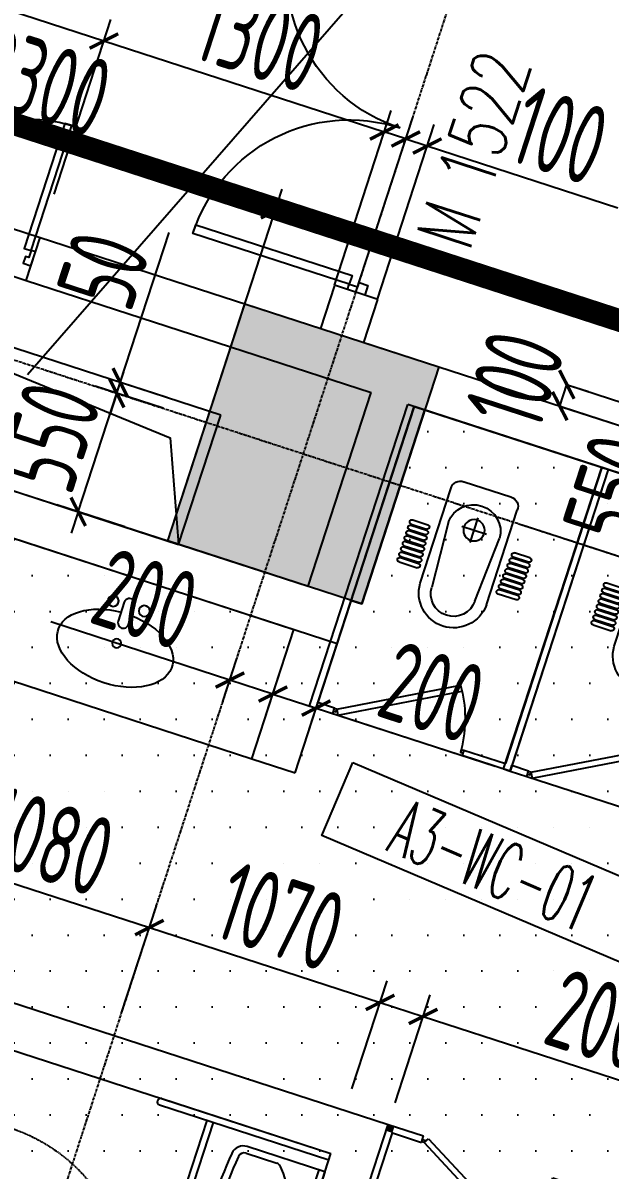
# Model space of a CAD drawing. Extents: x 11778731 to 12007717, y -6694179 to -6363962.
# Drawn here: x 11950263 to 11952853, y -6388979 to -6383915 of the extents above; entities that cross this region are included whole.
import ezdxf
from ezdxf.enums import TextEntityAlignment as Align
from ezdxf.xclip import XClip

# ---------------------------------------------------------------- set-up
doc = ezdxf.new("R2010")
doc.units = 0
doc.header["$LTSCALE"] = 10
doc.header["$MEASUREMENT"] = 0
doc.header["$XCLIPFRAME"] = 0
for name, pattern in [('A3-RG-axis-100$0$CENTER', [2, 1.25, -0.25, 0.25, -0.25]), ('A3-RX-3F$0$AUDIT_I_130807214254-2', [0]), ('A3-RX-3F$0$HIDDEN', [0.375, 0.25, -0.125]), ('DASHED2', [0.375, 0.25, -0.125])]:
    doc.linetypes.add(name, pattern=pattern)
for name, color, linetype in [('A-CLOD', 200, 'Continuous'), ('A3-RB-3F-100$0$A-DIMS-100', 1, 'Continuous'), ('A3-RG-axis-100$0$A-GRID', 1, 'A3-RG-axis-100$0$CENTER'), ('A3-RI-3F$0$A-DOOR', 32, 'Continuous'), ('A3-RI-3F$0$A-HATCH', 8, 'Continuous'), ('A3-RI-3F$0$A-WALL', 7, 'Continuous'), ('A3-RM-3F$0$A-EQPM', 55, 'Continuous'), ('A3-RS-1F$0$A-HATH-GRAY', 8, 'Continuous'), ('A3-RS-1F$0$A-WALL', 7, 'Continuous'), ('A3-RX-3F$0$A-FIXT', 55, 'Continuous'), ('A3-RX-3F$0$A-SYMB-SHAF', 190, 'Continuous'), ('A3-RX-3F$0$B1-WC-FIXT', 55, 'A3-RX-3F$0$AUDIT_I_130807214254-2'), ('A3-SYMB-3F-100$0$A-SYMB', 4, 'Continuous'), ('A3-SYMB-3F-100$0$A-SYMB-DOOR', 3, 'Continuous'), ('A3-SYMB-3F-100$0$A-SYMB-DOOR1', 3, 'Continuous'), ('A3-SYMB-3F-100$0$A-SYMB-DOOR2', 3, 'Continuous'), ('A3-SYMB-3F-100$0$A-SYMB-DOOR3', 3, 'Continuous'), ('A3-SYMB-3F-100$0$A-SYMB-NUMB-T', 4, 'Continuous')]:
    doc.layers.add(name, color=color, linetype=linetype)
doc.styles.add('A3-RB-3F-100$0$XD2008', font='xd-hzs.shx', dxfattribs={"width": 0.7, "bigfont": 'xd-hztxt.shx'})
doc.styles.add('A3-SYMB-3F-100$0$ECADI-TXT', font='simplex.shx', dxfattribs={"bigfont": 'hztxt.shx'})
doc.dimstyles.new('A3-RB-3F-100$0$XD100$0', dxfattribs={"dimscale": 100, "dimtxt": 3.5, "dimasz": 1, "dimexe": 1, "dimexo": 2, "dimgap": 0.5, "dimtad": 1, "dimdec": 0, "dimdsep": 46, "dimtxsty": 'A3-RB-3F-100$0$XD2008', "dimblk1": 'A3-RB-3F-100$0$_ARCHTICK', "dimblk2": 'A3-RB-3F-100$0$_ARCHTICK', "dimsah": 1, "dimcen": 2.5, "dimclrt": 4, "dimaunit": 1, "dimadec": 0, "dimazin": 0, "dimtfac": 1, "dimtdec": 0, "dimtix": 1, "dimtmove": 0, "dimatfit": 3, "dimfxl": 0, "dimtolj": 1, "dimtzin": 0, "dimarcsym": 0})

# ---------------------------------------------------------------- blocks, each defined once
blk = doc.blocks.new('A3-RI-3F$0$J-双扇门-1500')
for points in [[(25, 80), (25, 805), (65, 805), (65, 80)], [(1475, 80), (1475, 805), (1435, 805), (1435, 80)], [(0, 80), (25, 80), (25, 40), (45, 40), (45, 0), (0, 0)], [(1500, 80), (1475, 80), (1475, 40), (1455, 40), (1455, 0), (1500, 0)]]:
    blk.add_lwpolyline(points, close=True)
for centre, start, end in [((25, 80), 0, 90), ((1475, 80), 90, 180)]:
    blk.add_arc(centre, 725, start, end)
blk = doc.blocks.new('A3-RI-3F$0$M1200')
for points in [[(64, 0), (64, -20), (32, -20), (32, -36), (0, -36), (0, 0)], [(64, -20), (644, -20), (644, -52), (64, -52)], [(64, -1200), (64, -1180), (32, -1180), (32, -1164), (0, -1164), (0, -1200)], [(64, -1180), (644, -1180), (644, -1148), (64, -1148)]]:
    blk.add_lwpolyline(points, close=True)
for centre, start, end in [((64, -20), 270, 0), ((64, -1180), 0, 90)]:
    blk.add_arc(centre, 580, start, end)
blk = doc.blocks.new('A3-RI-3F')
at = {"layer": 'A3-RI-3F$0$A-HATCH'}
h = blk.add_hatch(dxfattribs=at)
h.set_pattern_fill('DOTS', color=256, scale=100, style=0)
h.set_pattern_definition([(0, (0, 0), (79.375, 158.75), [0, -158.75])])
h.paths.add_polyline_path([(11946737.1, -6391577), (11948653, -6385680.5), (11951648.8, -6386653.9), (11951711, -6386463.8), (11951758.1, -6386479.1), (11952036.3, -6385623.2), (11956268.5, -6386998.3), (11953595.5, -6395224.9), (11948982.8, -6393726.2), (11949060.1, -6393488.4), (11949440.5, -6393612), (11949780.4, -6392565.9)])
h.paths.add_polyline_path([(11954460.7, -6392562), (11954831.5, -6391420.7), (11954137.3, -6391195.1), (11953766.4, -6392336.4)], flags=16)
at = {"layer": 'A3-RI-3F$0$A-DOOR'}
for p, q in [((11949197.3, -6384490.5), (11950338.6, -6384861.3)), ((11949135.5, -6384680.7), (11950276.8, -6385051.5))]:
    blk.add_line(p, q, dxfattribs=at)
at = {"layer": 'A3-RI-3F$0$A-HATCH'}
blk.add_lwpolyline([(11946737.1, -6391577), (11948653, -6385680.5), (11951648.8, -6386653.9), (11951711, -6386463.8), (11951758.1, -6386479.1), (11952036.3, -6385623.2), (11956268.5, -6386998.3), (11953595.5, -6395224.9), (11948982.8, -6393726.2), (11949060.1, -6393488.4), (11949440.5, -6393612), (11949780.4, -6392565.9)], close=True, dxfattribs=at)
at = {"layer": 'A3-RI-3F$0$A-WALL'}
for p, q in [((11950276.8, -6385051.5), (11950338.6, -6384861.3)), ((11950338.6, -6384861.3), (11951576.8, -6385263.6)), ((11950276.8, -6385051.5), (11951798.5, -6385545.9)), ((11951576.8, -6385263.7), (11951638.4, -6385073.3)), ((11951828.7, -6385135.1), (11951636.8, -6385072.8)), ((11951767, -6385325.4), (11951828.6, -6385135.1)), ((11951767, -6385325.4), (11956520.5, -6386869.9)), ((11948714.8, -6385490.3), (11951520.4, -6386401.9)), ((11951520.4, -6386401.9), (11951798.5, -6385545.9)), ((11951463.4, -6387224.5), (11951988.7, -6385607.7)), ((11951988.7, -6385607.7), (11956268.5, -6386998.3)), ((11948653, -6385680.5), (11951458.6, -6386592.1)), ((11951273.2, -6387162.7), (11951458.6, -6386592.1)), ((11951273.2, -6387162.7), (11951463.4, -6387224.5)), ((11949001.4, -6387844.1), (11951873.6, -6388777.3)), ((11949576.8, -6388241.3), (11951621.6, -6388905.7)), ((11951441, -6390108.8), (11951873.6, -6388777.3)), ((11951003.6, -6390807.8), (11951621.6, -6388905.7))]:
    blk.add_line(p, q, dxfattribs=at)
at = {"layer": 'A3-RI-3F$0$A-DOOR', "xscale": -1}
for name, p, rotation in [('A3-RI-3F$0$J-双扇门-1500', (11952234.3, -6383689.7), 72.000000003135), ('A3-RI-3F$0$M1200', (11950297.8, -6384986.8), 251.9999999986045)]:
    blk.add_blockref(name, p, dxfattribs=dict(at, rotation=rotation))
blk = doc.blocks.new('A3-RG-axis-100')
at = {"layer": 'A3-RG-axis-100$0$A-GRID'}
for p, q in [((11908702.6, -6371911.2), (12006585.7, -6403715.4)), ((11947019.4, -6399607.3), (11953753.8, -6378881))]:
    blk.add_line(p, q, dxfattribs=at)
blk = doc.blocks.new('A3-SYMB-3F-100$0$ECADI-TAG-DOOR')
at = {"layer": 'A3-SYMB-3F-100$0$A-SYMB-DOOR', "style": 'A3-SYMB-3F-100$0$ECADI-TXT', "width": 0.7}
for tag, p in [('门窗主编号1', (-6.414, 7.257)), ('门窗主编号2', (2.085, 7.257))]:
    blk.add_attdef(tag, p, '', height=2.5, dxfattribs=at)
at = {"layer": 'A3-SYMB-3F-100$0$A-SYMB-DOOR', "style": 'A3-SYMB-3F-100$0$ECADI-TXT', "width": 0.7, "flags": 1}
for tag, p in [('洞口尺寸(宽X高)', (-6.416, 1.62)), ('备注', (-6.394, -1.213))]:
    blk.add_attdef(tag, p, '', height=2.5, dxfattribs=at)
at = {"layer": 'A3-SYMB-3F-100$0$A-SYMB-DOOR1', "style": 'A3-SYMB-3F-100$0$ECADI-TXT', "width": 0.7}
blk.add_attdef('门窗辅编号1', (-6.414, 4.413), '', height=2.5, dxfattribs=at)
at = {"layer": 'A3-SYMB-3F-100$0$A-SYMB-DOOR2', "style": 'A3-SYMB-3F-100$0$ECADI-TXT', "width": 0.7}
blk.add_attdef('门窗辅编号2', (-2.861, 4.413), '', height=2.5, dxfattribs=at)
at = {"layer": 'A3-SYMB-3F-100$0$A-SYMB-DOOR3', "style": 'A3-SYMB-3F-100$0$ECADI-TXT', "width": 0.7}
blk.add_attdef('门窗辅编号3', (2.323, 4.413), '', height=2.5, dxfattribs=at)
blk = doc.blocks.new('A3-SYMB-3F-100$0$ECADI-TAG-CODE')
at = {"layer": 'A3-SYMB-3F-100$0$A-SYMB-NUMB-T', "color": 1}
blk.add_lwpolyline([(0, 3.5), (15, 3.5), (15, 0), (0, 0)], close=True, dxfattribs=at)
at = {"layer": 'A3-SYMB-3F-100$0$A-SYMB-NUMB-T', "style": 'A3-SYMB-3F-100$0$ECADI-TXT', "width": 0.7}
blk.add_attdef('CODE', text='', height=2.5, dxfattribs=at).set_placement((7.5, 1.75), align=Align.MIDDLE_CENTER)
blk = doc.blocks.new('A3-SYMB-3F-100')
at = {"layer": 'A3-SYMB-3F-100$0$A-SYMB'}
blk.add_lwpolyline([(11950283, -6385466.3), (11953226.7, -6382090.2), (11955272, -6382958.4)], dxfattribs=at)
ref = blk.add_blockref('A3-SYMB-3F-100$0$ECADI-TAG-CODE', (11951581.4, -6387502.3), dxfattribs=dict(at, xscale=100.0000000100172, yscale=100.0000000002328, zscale=100, rotation=337))
ref.add_attrib('CODE', 'A3-WC-01', dxfattribs={"layer": 'A3-SYMB-3F-100$0$A-SYMB-NUMB-T', "height": 250, "rotation": 337, "style": 'A3-SYMB-3F-100$0$ECADI-TXT', "width": 0.5}).set_placement((11952340.2, -6387634.2), align=Align.MIDDLE_CENTER)
ref = blk.add_blockref('A3-SYMB-3F-100$0$ECADI-TAG-CODE', (11951581.4, -6387502.3), dxfattribs=dict(at, xscale=100.0000000100172, yscale=100.0000000002328, zscale=100, rotation=337))
ref.add_attrib('CODE', 'A3-WC-01', dxfattribs={"layer": 'A3-SYMB-3F-100$0$A-SYMB-NUMB-T', "height": 250, "rotation": 337, "style": 'A3-SYMB-3F-100$0$ECADI-TXT', "width": 0.5}).set_placement((11952340.2, -6387634.2), align=Align.MIDDLE_CENTER)
at = {"layer": 'A3-SYMB-3F-100$0$A-SYMB-DOOR'}
ref = blk.add_blockref('A3-SYMB-3F-100$0$ECADI-TAG-DOOR', (11953052.5, -6384763.8), dxfattribs=dict(at, xscale=99.99999999997296, yscale=100, zscale=100, rotation=71.99999999999999))
ref.add_attrib('门窗主编号1', 'M', dxfattribs={"height": 250, "rotation": 72, "style": 'A3-SYMB-3F-100$0$ECADI-TXT', "width": 0.7}).set_placement((11952288.7, -6384757.4), align=Align.RIGHT)
ref.add_attrib('门窗主编号2', '1522', (11952323.2, -6384664.7, 333.3), dxfattribs={"height": 250, "rotation": 72, "style": 'A3-SYMB-3F-100$0$ECADI-TXT', "width": 0.7})
blk = doc.blocks.new('A3-RB-3F-100$0$_ARCHTICK')
at = {"color": 0, "linetype": 'ByBlock', "const_width": 0.15}
blk.add_lwpolyline([(-0.5, -0.5), (0.5, 0.5)], dxfattribs=at)
blk = doc.blocks.new('*D1005')
at = {"layer": 'A3-RB-3F-100$0$A-DIMS-100', "color": 0, "lineweight": -2}
for p, q in [((11949669.5, -6387956), (11949824.4, -6387479.2)), ((11949793.5, -6387574.4), (11950820.7, -6387908.1)), ((11950696.7, -6388289.7), (11950851.6, -6387813))]:
    blk.add_line(p, q, dxfattribs=at)
at = {"layer": 'A3-RB-3F-100$0$A-DIMS-100', "color": 0, "lineweight": -2, "xscale": 100, "yscale": 100, "zscale": 100}
for p, rotation in [((11949793.5, -6387574.4), 161.9999999996428), ((11950820.7, -6387908.1), 341.9999999996427)]:
    blk.add_blockref('A3-RB-3F-100$0$_ARCHTICK', p, dxfattribs=dict(at, rotation=rotation))
at = {"layer": 'A3-RB-3F-100$0$A-DIMS-100', "color": 4, "insert": (11950376.6, -6387527.2), "char_height": 350, "attachment_point": 5, "rotation": 342, "style": 'A3-RB-3F-100$0$XD2008'}
blk.add_mtext('\\A1;1080', dxfattribs=at)
blk = doc.blocks.new('*D971')
at = {"layer": 'A3-RB-3F-100$0$A-DIMS-100', "color": 0, "lineweight": -2}
for p, q in [((11950696.7, -6388289.7), (11950851.6, -6387813)), ((11950820.7, -6387908.1), (11951838.3, -6388238.7)), ((11951714.3, -6388620.4), (11951869.2, -6388143.6))]:
    blk.add_line(p, q, dxfattribs=at)
at = {"layer": 'A3-RB-3F-100$0$A-DIMS-100', "color": 0, "lineweight": -2, "xscale": 100, "yscale": 100, "zscale": 100}
for p, rotation in [((11950820.7, -6387908.1), 161.9999999996282), ((11951838.3, -6388238.7), 341.9999999996281)]:
    blk.add_blockref('A3-RB-3F-100$0$_ARCHTICK', p, dxfattribs=dict(at, rotation=rotation))
at = {"layer": 'A3-RB-3F-100$0$A-DIMS-100', "color": 4, "insert": (11951399, -6387859.4), "char_height": 350, "attachment_point": 5, "rotation": 342, "style": 'A3-RB-3F-100$0$XD2008'}
blk.add_mtext('\\A1;1070', dxfattribs=at)
blk = doc.blocks.new('*D972')
at = {"layer": 'A3-RB-3F-100$0$A-DIMS-100', "color": 0, "lineweight": -2}
for p, q in [((11951714.3, -6388620.4), (11951869.2, -6388143.6)), ((11951838.3, -6388238.7), (11952028.5, -6388300.5)), ((11951904.5, -6388682.2), (11952059.4, -6388205.4)), ((11952028.5, -6388300.5), (11953081, -6388642.5))]:
    blk.add_line(p, q, dxfattribs=at)
at = {"layer": 'A3-RB-3F-100$0$A-DIMS-100', "color": 0, "lineweight": -2, "xscale": 100, "yscale": 100, "zscale": 100}
for p, rotation in [((11951838.3, -6388238.7), 161.9999999997161), ((11952028.5, -6388300.5), 341.9999999997161)]:
    blk.add_blockref('A3-RB-3F-100$0$_ARCHTICK', p, dxfattribs=dict(at, rotation=rotation))
at = {"layer": 'A3-RB-3F-100$0$A-DIMS-100', "color": 4, "insert": (11952803.4, -6388315.7), "char_height": 350, "attachment_point": 5, "rotation": 342, "style": 'A3-RB-3F-100$0$XD2008'}
blk.add_mtext('\\A1;200', dxfattribs=at)
blk = doc.blocks.new('*D979')
at = {"layer": 'A3-RB-3F-100$0$A-DIMS-100', "color": 0, "lineweight": -2}
for p, q in [((11951904.5, -6388682.2), (11952059.4, -6388205.4)), ((11952028.5, -6388300.5), (11955480.9, -6389422.3)), ((11955356.9, -6389803.9), (11955511.8, -6389327.2))]:
    blk.add_line(p, q, dxfattribs=at)
at = {"layer": 'A3-RB-3F-100$0$A-DIMS-100', "color": 0, "lineweight": -2, "xscale": 100, "yscale": 100, "zscale": 100}
for p, rotation in [((11952028.5, -6388300.5), 161.9999998645368), ((11955480.9, -6389422.3), 341.9999998645368)]:
    blk.add_blockref('A3-RB-3F-100$0$_ARCHTICK', p, dxfattribs=dict(at, rotation=rotation))
at = {"layer": 'A3-RB-3F-100$0$A-DIMS-100', "color": 4, "insert": (11953824.2, -6388647.4), "char_height": 350, "attachment_point": 5, "rotation": 342, "style": 'A3-RB-3F-100$0$XD2008'}
blk.add_mtext('\\A1;3630', dxfattribs=at)
blk = doc.blocks.new('*D1087')
at = {"layer": 'A3-RB-3F-100$0$A-DIMS-100', "color": 0, "lineweight": -2}
for p, q in [((11951335, -6386972.5), (11951396.8, -6386782.3)), ((11951525.2, -6387034.3), (11951587, -6386844.1)), ((11951365.9, -6386877.4), (11951556.1, -6386939.2)), ((11951556.1, -6386939.2), (11952345.5, -6387195.7))]:
    blk.add_line(p, q, dxfattribs=at)
at = {"layer": 'A3-RB-3F-100$0$A-DIMS-100', "color": 0, "lineweight": -2, "xscale": 100, "yscale": 100, "zscale": 100}
for p, rotation in [((11951365.9, -6386877.4), 161.9999999999443), ((11951556.1, -6386939.2), 341.9999999999443)]:
    blk.add_blockref('A3-RB-3F-100$0$_ARCHTICK', p, dxfattribs=dict(at, rotation=rotation))
at = {"layer": 'A3-RB-3F-100$0$A-DIMS-100', "color": 4, "insert": (11952067.9, -6386868.9), "char_height": 350, "attachment_point": 5, "rotation": 342, "style": 'A3-RB-3F-100$0$XD2008'}
blk.add_mtext('\\A1;200', dxfattribs=at)
blk = doc.blocks.new('*D1088')
at = {"layer": 'A3-RB-3F-100$0$A-DIMS-100', "color": 0, "lineweight": -2}
for p, q in [((11951175.7, -6386815.6), (11950386.3, -6386559.1)), ((11951144.8, -6386910.7), (11951206.6, -6386720.5)), ((11951365.9, -6386877.4), (11951175.7, -6386815.6)), ((11951335, -6386972.5), (11951396.8, -6386782.3))]:
    blk.add_line(p, q, dxfattribs=at)
at = {"layer": 'A3-RB-3F-100$0$A-DIMS-100', "color": 0, "lineweight": -2, "xscale": 100, "yscale": 100, "zscale": 100}
for p, rotation in [((11951175.7, -6386815.6), 161.999999999942), ((11951365.9, -6386877.4), 341.999999999942)]:
    blk.add_blockref('A3-RB-3F-100$0$_ARCHTICK', p, dxfattribs=dict(at, rotation=rotation))
at = {"layer": 'A3-RB-3F-100$0$A-DIMS-100', "color": 4, "insert": (11950803, -6386457.9), "char_height": 350, "attachment_point": 5, "rotation": 342, "style": 'A3-RB-3F-100$0$XD2008'}
blk.add_mtext('\\A1;200', dxfattribs=at)
blk = doc.blocks.new('*D1065')
at = {"layer": 'A3-RB-3F-100$0$A-DIMS-100', "color": 0, "lineweight": -2}
for p, q in [((11949259.1, -6384300.2), (11949509.9, -6383528.5)), ((11949479, -6383623.6), (11950620.2, -6383994.4)), ((11950400.4, -6384671), (11950651.1, -6383899.3))]:
    blk.add_line(p, q, dxfattribs=at)
at = {"layer": 'A3-RB-3F-100$0$A-DIMS-100', "color": 0, "lineweight": -2, "xscale": 100, "yscale": 100, "zscale": 100}
for p, rotation in [((11949479, -6383623.6), 162.000663046633), ((11950620.2, -6383994.4), 342.000663046633)]:
    blk.add_blockref('A3-RB-3F-100$0$_ARCHTICK', p, dxfattribs=dict(at, rotation=rotation))
at = {"layer": 'A3-RB-3F-100$0$A-DIMS-100', "color": 4, "insert": (11950119.1, -6383595.1), "char_height": 350, "attachment_point": 5, "rotation": 342.0007, "style": 'A3-RB-3F-100$0$XD2008'}
blk.add_mtext('\\A1;1200', dxfattribs=at)
blk = doc.blocks.new('*D1066')
at = {"layer": 'A3-RB-3F-100$0$A-DIMS-100', "color": 0, "lineweight": -2}
for p, q in [((11950400.4, -6384671), (11950651.1, -6383899.3)), ((11950620.2, -6383994.4), (11951856.6, -6384396.2)), ((11951636.8, -6385072.8), (11951887.5, -6384301))]:
    blk.add_line(p, q, dxfattribs=at)
at = {"layer": 'A3-RB-3F-100$0$A-DIMS-100', "color": 0, "lineweight": -2, "xscale": 100, "yscale": 100, "zscale": 100}
for p, rotation in [((11950620.2, -6383994.4), 162.0006630466269), ((11951856.6, -6384396.2), 342.0006630466269)]:
    blk.add_blockref('A3-RB-3F-100$0$_ARCHTICK', p, dxfattribs=dict(at, rotation=rotation))
at = {"layer": 'A3-RB-3F-100$0$A-DIMS-100', "color": 4, "insert": (11951308, -6383981.3), "char_height": 350, "attachment_point": 5, "rotation": 342.0007, "style": 'A3-RB-3F-100$0$XD2008'}
blk.add_mtext('\\A1;1300', dxfattribs=at)
blk = doc.blocks.new('*D1067')
at = {"layer": 'A3-RB-3F-100$0$A-DIMS-100', "color": 0, "lineweight": -2}
for p, q in [((11951731.9, -6385103.7), (11951982.6, -6384331.9)), ((11951826.8, -6385134.5), (11952077.5, -6384362.8)), ((11951951.7, -6384427.1), (11951856.6, -6384396.2)), ((11951951.7, -6384427.1), (11952046.6, -6384457.9)), ((11952046.6, -6384457.9), (11952886.7, -6384730.8))]:
    blk.add_line(p, q, dxfattribs=at)
at = {"layer": 'A3-RB-3F-100$0$A-DIMS-100', "color": 0, "lineweight": -2, "xscale": 100, "yscale": 100, "zscale": 100}
for p, rotation in [((11951951.7, -6384427.1), 342.0006630466531), ((11952046.6, -6384457.9), 162.0006630466531)]:
    blk.add_blockref('A3-RB-3F-100$0$_ARCHTICK', p, dxfattribs=dict(at, rotation=rotation))
at = {"layer": 'A3-RB-3F-100$0$A-DIMS-100', "color": 4, "insert": (11952631.3, -6384411.3), "char_height": 350, "attachment_point": 5, "rotation": 342.0007, "style": 'A3-RB-3F-100$0$XD2008'}
blk.add_mtext('\\A1;100', dxfattribs=at)
blk = doc.blocks.new('*D1068')
at = {"layer": 'A3-RB-3F-100$0$A-DIMS-100', "color": 0, "lineweight": -2}
for p, q in [((11953133.9, -6384087.2), (11953760.6, -6384290.8)), ((11953201.9, -6385686.5), (11953665.4, -6384259.9)), ((11952670.3, -6385513.7), (11953297, -6385717.4))]:
    blk.add_line(p, q, dxfattribs=at)
at = {"layer": 'A3-RB-3F-100$0$A-DIMS-100', "color": 0, "lineweight": -2, "xscale": 100, "yscale": 100, "zscale": 100}
for p, rotation in [((11953665.4, -6384259.9), 72.0000000000273), ((11953201.9, -6385686.5), 252.0000000000273)]:
    blk.add_blockref('A3-RB-3F-100$0$_ARCHTICK', p, dxfattribs=dict(at, rotation=rotation))
at = {"layer": 'A3-RB-3F-100$0$A-DIMS-100', "color": 4, "insert": (11953219.7, -6384903.7), "char_height": 350, "attachment_point": 5, "rotation": 72, "style": 'A3-RB-3F-100$0$XD2008'}
blk.add_mtext('\\A1;1500', dxfattribs=at)
blk = doc.blocks.new('*D1069')
at = {"layer": 'A3-RB-3F-100$0$A-DIMS-100', "color": 0, "lineweight": -2}
for p, q in [((11952631.3, -6385606.2), (11952662.2, -6385511.1)), ((11952670.3, -6385513.7), (11952757.3, -6385542)), ((11952639.4, -6385608.9), (11952726.4, -6385637.1))]:
    blk.add_line(p, q, dxfattribs=at)
at = {"layer": 'A3-RB-3F-100$0$A-DIMS-100', "color": 0, "lineweight": -2, "xscale": 100, "yscale": 100, "zscale": 100}
for p, rotation in [((11952662.2, -6385511.1), 72.0000000000323), ((11952631.3, -6385606.2), 252.0000000000323)]:
    blk.add_blockref('A3-RB-3F-100$0$_ARCHTICK', p, dxfattribs=dict(at, rotation=rotation))
at = {"layer": 'A3-RB-3F-100$0$A-DIMS-100', "color": 4, "insert": (11952432.8, -6385489.1), "char_height": 350, "attachment_point": 5, "rotation": 72, "style": 'A3-RB-3F-100$0$XD2008'}
blk.add_mtext('\\A1;100', dxfattribs=at)
blk = doc.blocks.new('*D1070')
at = {"layer": 'A3-RB-3F-100$0$A-DIMS-100', "color": 0, "lineweight": -2}
for p, q in [((11952639.4, -6385608.9), (11953266.1, -6385812.5)), ((11953171, -6385781.6), (11953201.9, -6385686.5)), ((11953001.1, -6386304.7), (11953171, -6385781.6)), ((11952469.5, -6386131.9), (11953096.2, -6386335.6)), ((11953001.1, -6386304.7), (11952970.2, -6386399.8))]:
    blk.add_line(p, q, dxfattribs=at)
at = {"layer": 'A3-RB-3F-100$0$A-DIMS-100', "color": 0, "lineweight": -2, "xscale": 100, "yscale": 100, "zscale": 100}
for p, rotation in [((11953171, -6385781.6), 252.0000000000078), ((11953001.1, -6386304.7), 72.0000000000078)]:
    blk.add_blockref('A3-RB-3F-100$0$_ARCHTICK', p, dxfattribs=dict(at, rotation=rotation))
at = {"layer": 'A3-RB-3F-100$0$A-DIMS-100', "color": 4, "insert": (11952872.1, -6385973.6), "char_height": 350, "attachment_point": 5, "rotation": 72, "style": 'A3-RB-3F-100$0$XD2008'}
blk.add_mtext('\\A1;550', dxfattribs=at)
blk = doc.blocks.new('*D825')
at = {"layer": 'A3-RB-3F-100$0$A-DIMS-100', "color": 0, "lineweight": -2}
for p, q in [((11950676.7, -6385549.4), (11950707.6, -6385454.3)), ((11950506.7, -6386072.5), (11950676.7, -6385549.4)), ((11950881.9, -6385616.1), (11950581.6, -6385518.5)), ((11950712, -6386139.2), (11950411.6, -6386041.6)), ((11950506.7, -6386072.5), (11950475.8, -6386167.6))]:
    blk.add_line(p, q, dxfattribs=at)
at = {"layer": 'A3-RB-3F-100$0$A-DIMS-100', "color": 0, "lineweight": -2, "xscale": 100, "yscale": 100, "zscale": 100}
for p, rotation in [((11950676.7, -6385549.4), 251.9999999996734), ((11950506.7, -6386072.5), 71.99999999967336)]:
    blk.add_blockref('A3-RB-3F-100$0$_ARCHTICK', p, dxfattribs=dict(at, rotation=rotation))
at = {"layer": 'A3-RB-3F-100$0$A-DIMS-100', "color": 4, "insert": (11950377.7, -6385741.4), "char_height": 350, "attachment_point": 5, "rotation": 72, "style": 'A3-RB-3F-100$0$XD2008'}
blk.add_mtext('\\A1;550', dxfattribs=at)
blk = doc.blocks.new('*D826')
at = {"layer": 'A3-RB-3F-100$0$A-DIMS-100', "color": 0, "lineweight": -2}
for p, q in [((11950692.1, -6385501.9), (11950907.4, -6384839.3)), ((11950897.4, -6385568.6), (11950597, -6385471)), ((11950676.7, -6385549.4), (11950692.1, -6385501.9)), ((11950881.9, -6385616.1), (11950581.6, -6385518.5)), ((11950676.7, -6385549.4), (11950645.8, -6385644.5))]:
    blk.add_line(p, q, dxfattribs=at)
at = {"layer": 'A3-RB-3F-100$0$A-DIMS-100', "color": 0, "lineweight": -2, "xscale": 100, "yscale": 100, "zscale": 100}
for p, rotation in [((11950692.1, -6385501.9), 252.0000000007175), ((11950676.7, -6385549.4), 72.00000000071749)]:
    blk.add_blockref('A3-RB-3F-100$0$_ARCHTICK', p, dxfattribs=dict(at, rotation=rotation))
at = {"layer": 'A3-RB-3F-100$0$A-DIMS-100', "color": 4, "insert": (11950616.7, -6385006), "char_height": 350, "attachment_point": 5, "rotation": 72, "style": 'A3-RB-3F-100$0$XD2008'}
blk.add_mtext('\\A1;50', dxfattribs=at)
blk = doc.blocks.new('*D827')
at = {"layer": 'A3-RB-3F-100$0$A-DIMS-100', "color": 0, "lineweight": -2}
for p, q in [((11948776.6, -6385300.1), (11949219.1, -6383938.1)), ((11949188.2, -6384033.2), (11951375.6, -6384744)), ((11950964, -6386010.8), (11951406.5, -6384648.9))]:
    blk.add_line(p, q, dxfattribs=at)
at = {"layer": 'A3-RB-3F-100$0$A-DIMS-100', "color": 0, "lineweight": -2, "xscale": 100, "yscale": 100, "zscale": 100}
for p, rotation in [((11949188.2, -6384033.2), 161.99999999985), ((11951375.6, -6384744), 341.99999999985)]:
    blk.add_blockref('A3-RB-3F-100$0$_ARCHTICK', p, dxfattribs=dict(at, rotation=rotation))
at = {"layer": 'A3-RB-3F-100$0$A-DIMS-100', "color": 4, "insert": (11950351.4, -6384174.6), "char_height": 350, "attachment_point": 5, "rotation": 342, "style": 'A3-RB-3F-100$0$XD2008'}
blk.add_mtext('\\A1;2300', dxfattribs=at)
blk = doc.blocks.new('A3-RS-1F')
at = {"layer": 'A3-RS-1F$0$A-HATH-GRAY'}
blk.add_hatch(color=256, dxfattribs=at).paths.add_polyline_path([(11950902.2, -6386201), (11951242.1, -6385154.8), (11952098.1, -6385433), (11951758.1, -6386479.1)])
at = {"layer": 'A3-RS-1F$0$A-WALL'}
blk.add_lwpolyline([(11950902.2, -6386201), (11951242.1, -6385154.8), (11952098.1, -6385433), (11951758.1, -6386479.1)], close=True, dxfattribs=at)
blk = doc.blocks.new('A3-RM-3F')
at = {"layer": 'A3-RM-3F$0$A-EQPM'}
blk.add_lwpolyline([(11951135.2, -6385645.8), (11948900.2, -6384919.6), (11948714.8, -6385490.3), (11950949.7, -6386216.5)], close=True, dxfattribs=at)
blk.add_lwpolyline([(11948900.2, -6384919.6), (11950912.4, -6385746.7), (11950949.7, -6386216.5)], dxfattribs=at)
blk = doc.blocks.new('A3-RX-3F$0$A-1-1-X-toilel$0$A-1-10-01~10(B1~wd)$0$A1088D2A')
for p, q in [((-0.43, 0), (0.43, 0)), ((-0.47, -0.2353), (-0.47, -0.04)), ((0.47, -0.04), (0.47, -0.2353)), ((-0.05, -0.3957), (-0.05, -0.3605)), ((0.05, -0.3605), (0.05, -0.3957)), ((-0.1763, -0.431), (0.1809, -0.431)), ((-0.07, -0.3957), (-0.05, -0.3957)), ((-0.07, -0.431), (-0.07, -0.3957)), ((0.05, -0.3957), (-0.05, -0.3957)), ((0.05, -0.3957), (0.07, -0.3957)), ((0.07, -0.3957), (0.07, -0.431)), ((-0.1484, -0.4997), (0.1484, -0.4997))]:
    blk.add_line(p, q)
for points in [[(0.0023, -1.35, -0.128381), (-0.1331, -1.3146, -0.106268), (-0.2594, -1.2034, -0.085065), (-0.3382, -1.047, -0.074422), (-0.3678, -0.8494, -0.074422), (-0.3382, -0.6518, -0.093985), (-0.2594, -0.5143, -0.073872), (-0.1763, -0.431, -0.130921)], [(0.1809, -0.431, -0.073872), (0.264, -0.5143, -0.093985), (0.3428, -0.6518, -0.074422), (0.3724, -0.8494, -0.074422), (0.3428, -1.047, -0.085065), (0.264, -1.2034, -0.106268), (0.1378, -1.3146, -0.128381), (0.0023, -1.35, -0.130921)], [(-0.1484, -0.4997, 0.073654), (-0.2043, -0.5395, 0.085065), (-0.2718, -0.6735, 0.074422), (-0.2982, -0.8494, 0.074422), (-0.2718, -1.0253, 0.085065), (-0.2043, -1.1593, 0.106268), (-0.1015, -1.2499, 0.128381), (-0.0023, -1.2758, 0.131396)], [(0.1484, -0.4997, -0.073654), (0.2043, -0.5395, -0.085065), (0.2718, -0.6735, -0.074422), (0.2982, -0.8494, -0.074422), (0.2718, -1.0253, -0.085065), (0.2043, -1.1593, -0.106268), (0.1015, -1.2499, -0.128381), (0.0023, -1.2758, -0.131396)]]:
    blk.add_lwpolyline(points, format="xyb")
blk.add_circle((0, -0.7407), 0.037)
for centre, radius, start, end in [((0.43, -0.04), 0.04, 0, 90), ((-0.43, -0.04), 0.04, 90, 180), ((-0.37, -0.2353), 0.1, 180, 262.06814), ((0.37, -0.2353), 0.1, 277.93186, 0), ((0, 2.4203), 2.7813, 262.06814, 268.96991), ((0, 2.4203), 2.7813, 268.96991, 271.03009), ((0, 2.4203), 2.7813, 271.03009, 277.93186)]:
    blk.add_arc(centre, radius, start, end)
blk = doc.blocks.new('A3-RX-3F$0$A-1-1-X-toilel$0$A-1-10-01~10(B1~wd)$0$A1088D2B')
for p, q in [((-465, 0), (-465, -1400)), ((-435, 0), (-435, -1370)), ((435, 0), (435, -1370)), ((465, 0), (465, -1400)), ((-289.1, -1372.6), (197.8, -1102.6)), ((197.8, -1102.6), (210.9, -1125.3)), ((-275.9, -1395.3), (210.9, -1125.3)), ((-465, -1400), (-300, -1400)), ((-435, -1370), (-300, -1370)), ((-300, -1370), (-300, -1400)), ((-289.1, -1372.6), (-275.9, -1395.3)), ((300, -1370), (435, -1370)), ((300, -1370), (300, -1400)), ((300, -1400), (465, -1400))]:
    blk.add_line(p, q)
for points in [[(-299.8, -1384.1), (-289.1, -1384.1), (-289.1, -1372.6), (-299.8, -1372.6)], [(300, -1372.6), (288, -1372.6), (288, -1384.1), (300, -1384.1)]]:
    blk.add_lwpolyline(points)
blk.add_arc((-270.5, -1409.4), 559.9, 3.7719, 33.231)
for points in [[(-465, -30), (-435, -30), (-465, 0), (-435, 0)], [(435, -30), (465, -30), (435, 0), (465, 0)], [(-465, -1400), (-435, -1400), (-465, -1370), (-435, -1370)], [(435, -1400), (465, -1400), (435, -1370), (465, -1370)]]:
    blk.add_trace(points)
at = {"xscale": 540, "yscale": 540, "zscale": 540}
blk.add_blockref('A3-RX-3F$0$A-1-1-X-toilel$0$A-1-10-01~10(B1~wd)$0$A1088D2A', (0, 0), dxfattribs=at)
blk = doc.blocks.new('A3-RX-3F$0$_LV1')
for p, q in [((-280, 0), (280, 0)), ((-280, 0), (-280, -360.7)), ((280, 0), (280, -360.7)), ((-280, -29), (280, -29)), ((0.2, -29), (-89.8, -29)), ((-89.8, -29), (90.2, -29)), ((-250.9, -356.5), (-250.9, -214.3)), ((251.3, -356.4), (251.3, -214.6))]:
    blk.add_line(p, q)
for centre, radius in [((0, -56.7), 8), ((-138.9, -69.1), 15), ((138.9, -69.1), 15), ((0.9, -181.6), 24.9)]:
    blk.add_circle(centre, radius)
for centre, radius, start, end in [((0, -452.1), 353.9, 46.7581, 133.1543), ((-222.9, -214.3), 28, 133.1543, 180), ((223.3, -214.6), 28, 0, 46.7581), ((-224, -360.7), 56, 180, 263.481), ((-222.9, -356.5), 28, 180, 263.4984), ((0, 1599.6), 1996.7, 263.4984, 276.5122), ((223.3, -356.4), 28, 276.5122, 0), ((224, -360.7), 56, 276.519, 0), ((0, 1599.6), 2029, 263.481, 276.519)]:
    blk.add_arc(centre, radius, start, end)
blk = doc.blocks.new('A3-RX-3F$0$J-手盆-528x388-b')
for p, q in [((-24, -112), (-24, -24)), ((24, -24), (24, -112))]:
    blk.add_line(p, q)
for centre, radius in [((-72, -34), 24), ((72, -34), 24), ((0, -207), 20)]:
    blk.add_circle(centre, radius)
at = {"extrusion": (0, 0, -1)}
for centre, start_param, end_param in [((0, -24), 5.497787, 8.63938), ((0, -112), 2.356194, 5.497787)]:
    blk.add_ellipse(centre, major_axis=(-17, 17), ratio=1, start_param=start_param, end_param=end_param, dxfattribs=at)
blk.add_ellipse((0, -230), major_axis=(-264, 0), ratio=0.606061, start_param=4.803424, end_param=10.90454)
blk = doc.blocks.new('A3-RX-3F$0$BI-W-db')
at = {"layer": 'A3-RX-3F$0$A-FIXT'}
for p, q in [((-10343.2, 5642.9), (-10343.2, 6572.9)), ((-8943.2, 6572.9), (-10343.2, 6572.9)), ((-10343.2, 6542.5), (-8968.6, 6542.5)), ((-8943.2, 6542.5), (-8968.6, 6542.5)), ((-8968.6, 6465.4), (-8968.6, 6542.5)), ((-8943.2, 6572.9), (-8943.2, 6542.5)), ((-8943.2, 6542.5), (-8943.2, 6465.4)), ((-8966, 6454.5), (-9236, 5967.6)), ((-8943.3, 6441.4), (-9213.3, 5954.5)), ((-8943.2, 6465.4), (-8968.6, 6465.4)), ((-8966, 6454.5), (-8943.3, 6441.4)), ((-8943.2, 6465.4), (-8943.2, 5865.4)), ((-9855.1, 6404.5), (-9855.1, 6404.5)), ((-9845.1, 6394.5), (-9845.1, 6324)), ((-9840.1, 6394.5), (-9840.1, 6322)), ((-9830.1, 6404.5), (-9830.1, 6404.5)), ((-9820.1, 6394.5), (-9820.1, 6322)), ((-9815.1, 6394.5), (-9815.1, 6320.1)), ((-9805.1, 6404.5), (-9805.1, 6404.5)), ((-9795.1, 6394.5), (-9795.1, 6320.1)), ((-9790.1, 6394.5), (-9790.1, 6318.1)), ((-9780.1, 6404.5), (-9780.1, 6404.5)), ((-9770.1, 6394.5), (-9770.1, 6318.1)), ((-9765.1, 6394.5), (-9765.1, 6316.2)), ((-9755.1, 6404.5), (-9755.1, 6404.5)), ((-9745.1, 6394.5), (-9745.1, 6316.2)), ((-9740.1, 6394.5), (-9740.1, 6314.2)), ((-9730.1, 6404.5), (-9730.1, 6404.5)), ((-9720.1, 6394.5), (-9720.1, 6314.2)), ((-9715.1, 6394.5), (-9715.1, 6312.3)), ((-9705.1, 6404.5), (-9705.1, 6404.5)), ((-9695.1, 6394.5), (-9695.1, 6312.3)), ((-9690.1, 6394.5), (-9690.1, 6310.4)), ((-9680.1, 6404.5), (-9680.1, 6404.5)), ((-9670.1, 6394.5), (-9670.1, 6310.4)), ((-9855.1, 6314), (-9855.1, 6314)), ((-9830.1, 6314), (-9830.1, 6314)), ((-9830.1, 6312), (-9830.1, 6312)), ((-9805.1, 6314), (-9805.1, 6314)), ((-9805.1, 6310.1), (-9805.1, 6310.1)), ((-9780.1, 6308.1), (-9780.1, 6308.1)), ((-9755.1, 6306.2), (-9755.1, 6306.2)), ((-9730.1, 6304.2), (-9730.1, 6304.2)), ((-9705.1, 6302.3), (-9705.1, 6302.3)), ((-9680.1, 6300.4), (-9680.1, 6300.4)), ((-10095.1, 6231.1), (-10095.1, 6014.2)), ((-9608.8, 6276.6), (-10047.7, 6276.6)), ((-9905.1, 6241.3), (-9608.8, 6222.7)), ((-9905.1, 6179.8), (-9905.1, 6065.5)), ((-9848, 6122.7), (-9962.3, 6122.7)), ((-9608.8, 6022.7), (-9905.1, 6004)), ((-9608.8, 5968.8), (-10047.7, 5968.8)), ((-9855.1, 5931.4), (-9855.1, 5931.4)), ((-9855.1, 5931.4), (-9855.1, 5931.4)), ((-9830.1, 5933.4), (-9830.1, 5933.4)), ((-9830.1, 5933.4), (-9830.1, 5933.4)), ((-9830.1, 5931.4), (-9830.1, 5931.4)), ((-9830.1, 5931.4), (-9830.1, 5931.4)), ((-9815.1, 5850.9), (-9815.1, 5925.3)), ((-9815.1, 5850.9), (-9815.1, 5925.3)), ((-9805.1, 5935.3), (-9805.1, 5935.3)), ((-9805.1, 5935.3), (-9805.1, 5935.3)), ((-9805.1, 5931.4), (-9805.1, 5931.4)), ((-9805.1, 5931.4), (-9805.1, 5931.4)), ((-9795.1, 5850.9), (-9795.1, 5925.3)), ((-9795.1, 5850.9), (-9795.1, 5925.3)), ((-9790.1, 5850.9), (-9790.1, 5927.3)), ((-9790.1, 5850.9), (-9790.1, 5927.3)), ((-9780.1, 5937.3), (-9780.1, 5937.3)), ((-9780.1, 5937.3), (-9780.1, 5937.3)), ((-9770.1, 5850.9), (-9770.1, 5927.3)), ((-9770.1, 5850.9), (-9770.1, 5927.3)), ((-9765.1, 5850.9), (-9765.1, 5929.2)), ((-9765.1, 5850.9), (-9765.1, 5929.2)), ((-9755.1, 5939.2), (-9755.1, 5939.2)), ((-9755.1, 5939.2), (-9755.1, 5939.2)), ((-9745.1, 5850.9), (-9745.1, 5929.2)), ((-9745.1, 5850.9), (-9745.1, 5929.2)), ((-9740.1, 5850.9), (-9740.1, 5931.1)), ((-9740.1, 5850.9), (-9740.1, 5931.1)), ((-9730.1, 5941.1), (-9730.1, 5941.1)), ((-9730.1, 5941.1), (-9730.1, 5941.1)), ((-9720.1, 5850.9), (-9720.1, 5931.1)), ((-9720.1, 5850.9), (-9720.1, 5931.1)), ((-9715.1, 5850.9), (-9715.1, 5933.1)), ((-9715.1, 5850.9), (-9715.1, 5933.1)), ((-9705.1, 5943.1), (-9705.1, 5943.1)), ((-9705.1, 5943.1), (-9705.1, 5943.1)), ((-9695.1, 5850.9), (-9695.1, 5933.1)), ((-9695.1, 5850.9), (-9695.1, 5933.1)), ((-9690.1, 5850.9), (-9690.1, 5935)), ((-9690.1, 5850.9), (-9690.1, 5935)), ((-9680.1, 5945), (-9680.1, 5945)), ((-9680.1, 5945), (-9680.1, 5945)), ((-9670.1, 5850.9), (-9670.1, 5935)), ((-9670.1, 5850.9), (-9670.1, 5935)), ((-9865.1, 5850.9), (-9865.1, 5921.4)), ((-9865.1, 5850.9), (-9865.1, 5921.4)), ((-9845.1, 5850.9), (-9845.1, 5921.4)), ((-9845.1, 5850.9), (-9845.1, 5921.4)), ((-9840.1, 5850.9), (-9840.1, 5923.4)), ((-9840.1, 5850.9), (-9840.1, 5923.4)), ((-9820.1, 5850.9), (-9820.1, 5923.4)), ((-9820.1, 5850.9), (-9820.1, 5923.4)), ((-9855.1, 5840.9), (-9855.1, 5840.9)), ((-9855.1, 5840.9), (-9855.1, 5840.9)), ((-9830.1, 5840.9), (-9830.1, 5840.9)), ((-9830.1, 5840.9), (-9830.1, 5840.9)), ((-9805.1, 5840.9), (-9805.1, 5840.9)), ((-9805.1, 5840.9), (-9805.1, 5840.9)), ((-9780.1, 5840.9), (-9780.1, 5840.9)), ((-9780.1, 5840.9), (-9780.1, 5840.9)), ((-9755.1, 5840.9), (-9755.1, 5840.9)), ((-9755.1, 5840.9), (-9755.1, 5840.9)), ((-9730.1, 5840.9), (-9730.1, 5840.9)), ((-9730.1, 5840.9), (-9730.1, 5840.9)), ((-9705.1, 5840.9), (-9705.1, 5840.9)), ((-9705.1, 5840.9), (-9705.1, 5840.9)), ((-9680.1, 5840.9), (-9680.1, 5840.9)), ((-9680.1, 5840.9), (-9680.1, 5840.9)), ((-8968.6, 5865.4), (-8968.6, 5672.9)), ((-8968.6, 5865.4), (-8943.2, 5865.4)), ((-8943.2, 5642.9), (-8943.2, 5865.4)), ((-10343.2, 5672.9), (-8968.6, 5672.9)), ((-10343.2, 5642.9), (-8943.2, 5642.9))]:
    blk.add_line(p, q, dxfattribs=at)
for points in [[(-8954.5, 6465.3), (-8954.5, 6454.5), (-8966, 6454.5), (-8966, 6465.3)], [(-9865.1, 6394.5), (-9865.1, 6324)], [(-8966, 5865.5), (-8966, 5877.4), (-8954.5, 5877.4), (-8954.5, 5865.5)]]:
    blk.add_lwpolyline(points, dxfattribs=at)
blk.add_circle((-9905.1, 6122.7), 47.1, dxfattribs=at)
for centre, radius, start, end in [((-9855.1, 6394.5), 10, 90, 180), ((-9855.1, 6394.5), 10, 0, 90), ((-9830.1, 6394.5), 10, 90, 180), ((-9830.1, 6394.5), 10, 0, 90), ((-9805.1, 6394.5), 10, 90, 180), ((-9805.1, 6394.5), 10, 0, 90), ((-9780.1, 6394.5), 10, 90, 180), ((-9780.1, 6394.5), 10, 0, 90), ((-9755.1, 6394.5), 10, 90, 180), ((-9755.1, 6394.5), 10, 0, 90), ((-9730.1, 6394.5), 10, 90, 180), ((-9730.1, 6394.5), 10, 0, 90), ((-9705.1, 6394.5), 10, 90, 180), ((-9705.1, 6394.5), 10, 0, 90), ((-9680.1, 6394.5), 10, 90, 180), ((-9680.1, 6394.5), 10, 0, 90), ((-9855.1, 6324), 10, 180, 270), ((-9855.1, 6324), 10, 270, 0), ((-9830.1, 6322), 10, 180, 270), ((-9830.1, 6322), 10, 270, 0), ((-9805.1, 6320.1), 10, 180, 270), ((-9805.1, 6320.1), 10, 270, 0), ((-9780.1, 6318.1), 10, 180, 270), ((-9780.1, 6318.1), 10, 270, 0), ((-9755.1, 6316.2), 10, 180, 270), ((-9755.1, 6316.2), 10, 270, 0), ((-9730.1, 6314.2), 10, 180, 270), ((-9730.1, 6314.2), 10, 270, 0), ((-9705.1, 6312.3), 10, 180, 270), ((-9705.1, 6312.3), 10, 270, 0), ((-9680.1, 6310.4), 10, 180, 270), ((-9680.1, 6310.4), 10, 270, 0), ((-10051.4, 6233), 43.8, 85.1451, 182.4127), ((-9898.8, 6122.7), 118.8, 93.0487, 266.9513), ((-9614.1, 6122.7), 154, 271.9788, 88.0212), ((-9610.2, 6122.7), 100, 270.775, 89.225), ((-10051.4, 6012.4), 43.8, 177.5873, 274.8549), ((-9855.1, 5921.4), 10, 90, 180), ((-9855.1, 5921.4), 10, 90, 180), ((-9855.1, 5921.4), 10, 0, 90), ((-9855.1, 5921.4), 10, 0, 90), ((-9830.1, 5923.4), 10, 90, 180), ((-9830.1, 5923.4), 10, 90, 180), ((-9830.1, 5923.4), 10, 0, 90), ((-9830.1, 5923.4), 10, 0, 90), ((-9805.1, 5925.3), 10, 90, 180), ((-9805.1, 5925.3), 10, 90, 180), ((-9805.1, 5925.3), 10, 0, 90), ((-9805.1, 5925.3), 10, 0, 90), ((-9780.1, 5927.3), 10, 90, 180), ((-9780.1, 5927.3), 10, 90, 180), ((-9780.1, 5927.3), 10, 0, 90), ((-9780.1, 5927.3), 10, 0, 90), ((-9755.1, 5929.2), 10, 90, 180), ((-9755.1, 5929.2), 10, 90, 180), ((-9755.1, 5929.2), 10, 0, 90), ((-9755.1, 5929.2), 10, 0, 90), ((-9730.1, 5931.1), 10, 90, 180), ((-9730.1, 5931.1), 10, 90, 180), ((-9730.1, 5931.1), 10, 0, 90), ((-9730.1, 5931.1), 10, 0, 90), ((-9705.1, 5933.1), 10, 90, 180), ((-9705.1, 5933.1), 10, 90, 180), ((-9705.1, 5933.1), 10, 0, 90), ((-9705.1, 5933.1), 10, 0, 90), ((-9680.1, 5935), 10, 90, 180), ((-9680.1, 5935), 10, 90, 180), ((-9680.1, 5935), 10, 0, 90), ((-9680.1, 5935), 10, 0, 90), ((-8929.2, 6436), 559.9, 236.769, 266.2281), ((-9855.1, 5850.9), 10, 180, 270), ((-9855.1, 5850.9), 10, 180, 270), ((-9855.1, 5850.9), 10, 270, 0), ((-9855.1, 5850.9), 10, 270, 0), ((-9830.1, 5850.9), 10, 180, 270), ((-9830.1, 5850.9), 10, 180, 270), ((-9830.1, 5850.9), 10, 270, 0), ((-9830.1, 5850.9), 10, 270, 0), ((-9805.1, 5850.9), 10, 180, 270), ((-9805.1, 5850.9), 10, 180, 270), ((-9805.1, 5850.9), 10, 270, 0), ((-9805.1, 5850.9), 10, 270, 0), ((-9780.1, 5850.9), 10, 180, 270), ((-9780.1, 5850.9), 10, 180, 270), ((-9780.1, 5850.9), 10, 270, 0), ((-9780.1, 5850.9), 10, 270, 0), ((-9755.1, 5850.9), 10, 180, 270), ((-9755.1, 5850.9), 10, 180, 270), ((-9755.1, 5850.9), 10, 270, 0), ((-9755.1, 5850.9), 10, 270, 0), ((-9730.1, 5850.9), 10, 180, 270), ((-9730.1, 5850.9), 10, 180, 270), ((-9730.1, 5850.9), 10, 270, 0), ((-9730.1, 5850.9), 10, 270, 0), ((-9705.1, 5850.9), 10, 180, 270), ((-9705.1, 5850.9), 10, 180, 270), ((-9705.1, 5850.9), 10, 270, 0), ((-9705.1, 5850.9), 10, 270, 0), ((-9680.1, 5850.9), 10, 180, 270), ((-9680.1, 5850.9), 10, 180, 270), ((-9680.1, 5850.9), 10, 270, 0), ((-9680.1, 5850.9), 10, 270, 0)]:
    blk.add_arc(centre, radius, start, end, dxfattribs=at)
blk = doc.blocks.new('A3-RX-3F')
at = {"layer": 'A3-RX-3F$0$A-FIXT'}
for p, q in [((11948467.6, -6386251.1), (11951273.2, -6387162.7)), ((11950865.8, -6388691.6), (11951612.3, -6388934.2)), ((11950875, -6388663.1), (11951621.6, -6388905.7)), ((11950868, -6389396.8), (11951075, -6388759.6)), ((11950896.5, -6389406.1), (11951103.5, -6388768.9))]:
    blk.add_line(p, q, dxfattribs=at)
blk.add_arc((11950870.4, -6388677.4), 15, 72, 252, dxfattribs=at)
at = {"layer": 'A3-RX-3F$0$A-SYMB-SHAF', "linetype": 'A3-RX-3F$0$HIDDEN'}
blk.add_circle((11949976.1, -6389506.5, 0), 750, dxfattribs=at)
at = {"layer": 'A3-RX-3F$0$A-FIXT'}
for name, p, rotation in [('A3-RX-3F$0$J-手盆-528x388-b', (11950027, -6386224.7), 341.9999999993802), ('A3-RX-3F$0$_LV1', (11951508.8, -6389252.8), 251.9999999995501)]:
    blk.add_blockref(name, p, dxfattribs=dict(at, rotation=rotation))
at = {"layer": 'A3-RX-3F$0$A-FIXT', "xscale": -1}
for name, p, rotation in [('A3-RX-3F$0$J-手盆-528x388-b', (11950740.3, -6386456.5), 342.0000000011715), ('A3-RX-3F$0$A-1-1-X-toilel$0$A-1-10-01~10(B1~wd)$0$A1088D2B', (11951883.2, -6390252.5), 161.9999998645433)]:
    blk.add_blockref(name, p, dxfattribs=dict(at, rotation=rotation))
at = {"layer": 'A3-RX-3F$0$B1-WC-FIXT', "xscale": -1, "rotation": 72.000000135784}
for p in [(11955015.2, -6397466.6), (11955871.2, -6397744.7)]:
    blk.add_blockref('A3-RX-3F$0$BI-W-db', p, dxfattribs=at)
blk = doc.blocks.new('A3-RB-3F-100')
at = {"layer": 'A3-RB-3F-100$0$A-DIMS-100'}
for p1, p2, distance, picture, middle in [((11949197.3, -6384490.5), (11950338.6, -6384861.3), 911.4, '*D1065', (11950119.1, -6383595.1)), ((11950338.6, -6384861.3), (11951575, -6385263), 911.4, '*D1066', (11951308, -6383981.3)), ((11948714.8, -6385490.3), (11950902.2, -6386201), 1532, '*D827', (11950351.4, -6384174.6)), ((11952480.1, -6385451.9), (11952943.6, -6384025.4), -758.9, '*D1068', (11953219.7, -6384903.7)), ((11950902.2, -6386201), (11951072.2, -6385677.9), 415.8, '*D825', (11950377.7, -6385741.4)), ((11952279.3, -6386070.1), (11952449.2, -6385547.1), -758.9, '*D1070', (11952872.1, -6385973.6)), ((11949607.7, -6388146.2), (11950634.9, -6388479.9), 601.3, '*D1005', (11950376.6, -6387527.2)), ((11950634.9, -6388479.9), (11951652.5, -6388810.6), 601.3, '*D971', (11951399, -6387859.4)), ((11951842.7, -6388872.4), (11955295.1, -6389994.1), 601.3, '*D979', (11953824.2, -6388647.4))]:
    dim = blk.add_aligned_dim(p1=p1, p2=p2, distance=distance, dimstyle='A3-RB-3F-100$0$XD100$0', dxfattribs=at)
    dim.commit()
    dim.dimension.update_dxf_attribs({"geometry": picture, "text_midpoint": middle})
for base, p1, p2, angle, picture, middle in [((11952046.6, -6384457.9), (11951670.1, -6385293.9), (11951765, -6385324.7), 342.0007, '*D1067', (11952561.8, -6384625.3)), ((11950692.1, -6385501.9), (11951072.2, -6385677.9), (11951087.6, -6385630.4), 72, '*D826', (11950830.7, -6385075.5)), ((11952662.2, -6385511.1), (11952449.2, -6385547.1), (11952480.1, -6385451.9), 72, '*D1069', (11952646.7, -6385558.7)), ((11951365.9, -6386877.4), (11951083, -6387100.9), (11951273.2, -6387162.7), 342, '*D1088', (11950733.4, -6386671.9)), ((11951556.1, -6386939.2), (11951273.2, -6387162.7), (11951463.4, -6387224.5), 342, '*D1087', (11951998.3, -6387082.9)), ((11952028.5, -6388300.5), (11951652.5, -6388810.6), (11951842.7, -6388872.4), 342, '*D972', (11952733.9, -6388529.7))]:
    dim = blk.add_linear_dim(base=base, p1=p1, p2=p2, angle=angle, dimstyle='A3-RB-3F-100$0$XD100$0', dxfattribs=at)
    dim.commit()
    dim.dimension.update_dxf_attribs({"geometry": picture, "text_midpoint": middle, "dimtype": 129})

msp = doc.modelspace()

# ---------------------------------------------------------------- linework, layer by layer
at = {"layer": 'A-CLOD', "linetype": 'DASHED2', "const_width": 100}
msp.add_lwpolyline([(11948896.4, -6383928.9), (11957234.1, -6386638, -0.414214), (11957426.8, -6387016.1), (11954420.7, -6396267.6, -0.414214), (11954042.7, -6396460.2), (11945705, -6393751.1, -0.414214), (11945512.4, -6393373.1), (11948518.4, -6384121.5, -0.414214)], format="xyb", close=True, dxfattribs=at)

# ---------------------------------------------------------------- block references
for name in ['A3-RG-axis-100', 'A3-RB-3F-100', 'A3-RI-3F', 'A3-RI-3F', 'A3-RI-3F', 'A3-SYMB-3F-100', 'A3-SYMB-3F-100', 'A3-RM-3F', 'A3-RX-3F']:
    msp.add_blockref(name, (0, 0))
ref = msp.add_blockref('A3-RS-1F', (0, 0))
XClip(ref).set_block_clipping_path([(11880575.4595815204, -6415096.270357037), (11910249.6177904997, -6426601.7009763205), (11922841.9025027994, -6430599.4828046197), (11977834.5324543808, -6451371.0095163761), (12008409.3102089595, -6381594.5835881606), (11890394.8696729206, -6356927.6296852781), (11884882.5177205391, -6396620.1386088813)])

doc.saveas('drawing.dxf')
